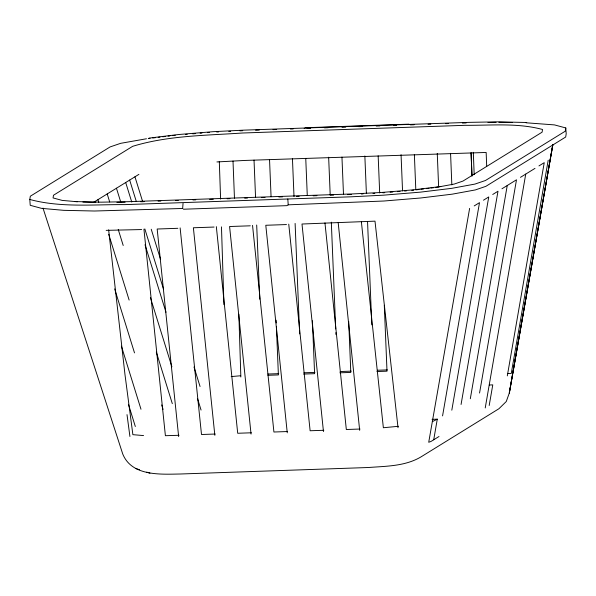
<?xml version="1.0" encoding="UTF-8"?>
<svg xmlns="http://www.w3.org/2000/svg" width="596" height="596" viewBox="0 0 596 596"><rect width="100%" height="100%" fill="white"/><g stroke="black" fill="none" stroke-linecap="round" stroke-linejoin="round"><path stroke-width="0.89" d="M183.046 203.385L182.704 207.788M182.95 208.466L94.444 211.014L63.66 210.328L41.534 208.354L30.217 205.307L29.8 199.466L30.314 196.226L110.111 146.921L120.645 143.331L146.467 138.764M526 122.783L554.466 124.899L565.783 127.946L565.261 131.195L485.472 180.499L474.93 184.082L451.813 188.329L420.307 192.15L383.511 195.175L350.992 196.814L124.787 204.629C93.214 204.398 60.606 207.803 29.8 199.466M469.626 208.391L428.725 442.262L431.02 441.442L438.999 436.51M433.717 439.773L437.285 419.167L432.055 419.346M442.567 415.896L479.504 202.655L474.215 205.918M451.813 410.182L488.75 196.941L483.468 200.204M461.066 404.468L497.995 191.227L492.713 194.49M470.311 398.754L507.248 185.512M479.557 393.04L516.494 179.798L501.959 188.776M485.233 407.94L525.739 174.084M489.197 405.489L492.773 384.874L489.286 385.001M507.3 375.897L544.237 162.656L538.955 165.919M548.201 160.205L511.264 373.446L507.777 373.573M552.812 144.85L509.304 393.069L506.265 401.525L498.934 408.729L421 456.894C405.138 466.325 386.178 466.154 368.358 467.51L180.245 474.006C160.227 474.327 131.805 476.316 122.746 454.018L42.994 208.079M93.423 202.454L138.913 174.352M304.161 128.55L305.48 127.73L408.93 124.154M565.783 127.946L566.2 133.787L565.686 137.028L485.889 186.332L475.355 189.923L452.23 194.162L420.724 197.984L383.928 201.016L288.226 204.83L286.907 205.65L183.464 209.218M520.457 177.347L534.992 168.37M432.338 421.648L437.285 419.167M435.467 187.509L454.174 184.075L462.936 181.095L542.099 132.178L542.524 129.481C517.38 122.694 490.769 125.518 464.999 125.316L242.393 133.012C205.747 135.538 168.012 135.493 132.647 146.325L53.484 195.242L53.059 197.932L62.208 200.405L77.428 201.761M398.411 426.296L383.362 427.742L361.347 221.518M149.06 138.108L178.584 134.525L213.07 131.686L243.771 130.144L468.791 122.366L497.846 121.845L526.693 122.493M148.27 138.54L150.073 138.324M152.77 137.996L155.474 137.669M158.171 137.341L159.974 137.125M162.671 136.797L165.375 136.469M168.072 136.141L169.875 135.925M172.572 135.597L175.276 135.27M440.757 186.526L413.289 189.856L381.202 192.493L352.378 193.946L128.587 201.679L101.313 202.171L74.47 201.567M411.799 190.377L413.624 190.154M416.351 189.826L419.085 189.491M420.903 189.275L423.637 188.939M426.363 188.612L429.098 188.276M430.915 188.06L433.65 187.725M240.68 375.756L231.218 376.575M185.393 134.435L187.233 134.286M192.754 133.832L195.51 133.601M200.114 133.221L201.955 133.072M207.475 132.617L209.315 132.468M216.914 161.941L245.083 160.436L486.157 152.464L486.701 166.284M382.908 192.828L384.718 192.679M390.127 192.232L392.838 192.009M397.346 191.636L400.058 191.413M404.565 191.04L406.368 190.899M216.72 132.007L218.576 131.917M228.797 131.403L230.652 131.306M239.942 130.837L242.728 130.703M361.295 193.998L363.091 193.909M372.999 193.409L374.802 193.32M255.587 130.226L259.253 130.099M272.998 129.623L276.663 129.496M290.416 129.019L293.165 128.93M306.933 128.453L310.628 128.326M324.485 127.842L328.18 127.715M342.03 127.239L345.725 127.112M358.658 126.665L362.353 126.538M376.203 126.054L379.898 125.927M393.755 125.451L396.526 125.354M410.391 124.877L414.108 124.75M428.047 124.266L430.833 124.169M445.704 123.655L448.49 123.558M462.429 123.081L466.147 122.947M140.671 201.753L144.336 201.619M158.096 201.15L160.846 201.053M175.522 200.547L178.271 200.45M192.977 199.943L195.749 199.846M209.606 199.369L213.293 199.243M227.15 198.759L229.922 198.662M244.703 198.155L247.474 198.058M261.324 197.581L265.019 197.455M278.876 196.971L282.571 196.844M296.458 196.367L299.244 196.27M313.198 195.786L316.916 195.659M330.869 195.175L333.656 195.078M347.61 194.601L351.327 194.467M141.654 229.557L106.177 230.361M177.861 228.305L157.173 229.02L178.644 436.57M214.068 227.054L193.38 227.769L214.843 435.318M250.275 225.81L229.587 226.517L251.05 434.067M286.482 224.558L265.794 225.273L287.257 432.815M267.82 374.027L278.742 373.655M303.99 372.783L314.941 372.403M340.189 371.531L351.148 371.152M377.313 370.25L387.348 369.9M267.902 375.294L278.392 374.929L276.41 326.668M303.64 374.057L314.599 373.677L312.423 320.775M339.847 372.805L350.798 372.433L348.705 321.378M376.963 371.524L387.005 371.181L384.301 305.279M179.061 435.289L165.397 435.698L143.927 229.147M215.193 434.037L201.5 434.506L180.126 227.888M251.4 432.785L237.707 433.262L216.333 226.636M287.6 431.534L273.914 432.011L252.54 225.385M323.807 430.282L310.121 430.759L288.747 224.133M360.014 429.031L346.321 429.507L324.954 222.882M487.982 122.478L496.125 122.336M498.837 122.284L512.418 122.478M116.891 202.342L125.108 202.193M82.881 202.059L95.8 202.349M143.569 435.579L132.878 434.67L124.996 374.728L108.636 229.833M135.396 468.374L139.509 469.745M146.772 472.136L149.939 473.179M134.949 176.803L142.675 201.679M151.228 229.229L160.607 259.439M193.991 366.965L200.062 386.513M129.66 180.066L136.283 201.396M144.835 228.939L163.602 289.365M197.514 398.597L201.068 410.055M125.696 182.518L131.768 202.066M145.014 244.718L165.979 312.252M116.451 188.232L120.869 202.446M150.386 297.531L171.909 366.845M107.206 193.946L109.686 201.94M118.239 229.49L123.208 245.485M156.316 352.117L172.319 403.656M97.953 199.66L98.78 202.32M108.718 234.31L129.131 300.071M161.687 404.93L163.073 409.37M114.641 288.904L134.51 352.884M121.398 346.157L140.984 409.251M128.431 404.297L135.329 426.512M127.008 414.63L129.921 436.495M398.024 427.727L374.996 221.153L301.993 224.022L323.464 431.564M338.2 222.77L359.671 430.312M287.808 198.997L288.226 204.83M450.569 153.336L451.835 184.909M437.263 153.455L438.634 186.876M414.369 154.588L415.814 189.856M401.056 154.707L402.546 190.906M378.162 155.839L379.689 192.962M364.856 155.958L366.376 193.089M367.561 221.861L371.792 324.894M341.955 157.091L343.482 194.214M328.649 157.21L330.214 195.265M331.316 222.181L335.704 328.925M335.853 332.642L335.928 334.498M305.748 158.342L307.275 195.466M292.442 158.462L294.007 196.516M295.109 223.433L299.416 328.322M299.497 330.177L299.646 333.894M269.541 159.586L271.068 196.717M276.142 320.171L276.253 322.95M254.03 160.123L255.55 197.209M256.69 225.02L259.737 299.185M473.313 152.308L474.185 174.635M471.987 175.976L471.071 152.74L471.98 175.932M233.006 161.047L234.466 198.2M219.298 161.397L220.609 199.094M238.854 314.181L240.844 377.007M221.474 226.875L223.94 304.683M552.82 144.634L509.304 393.069L552.805 144.634"/></g></svg>
